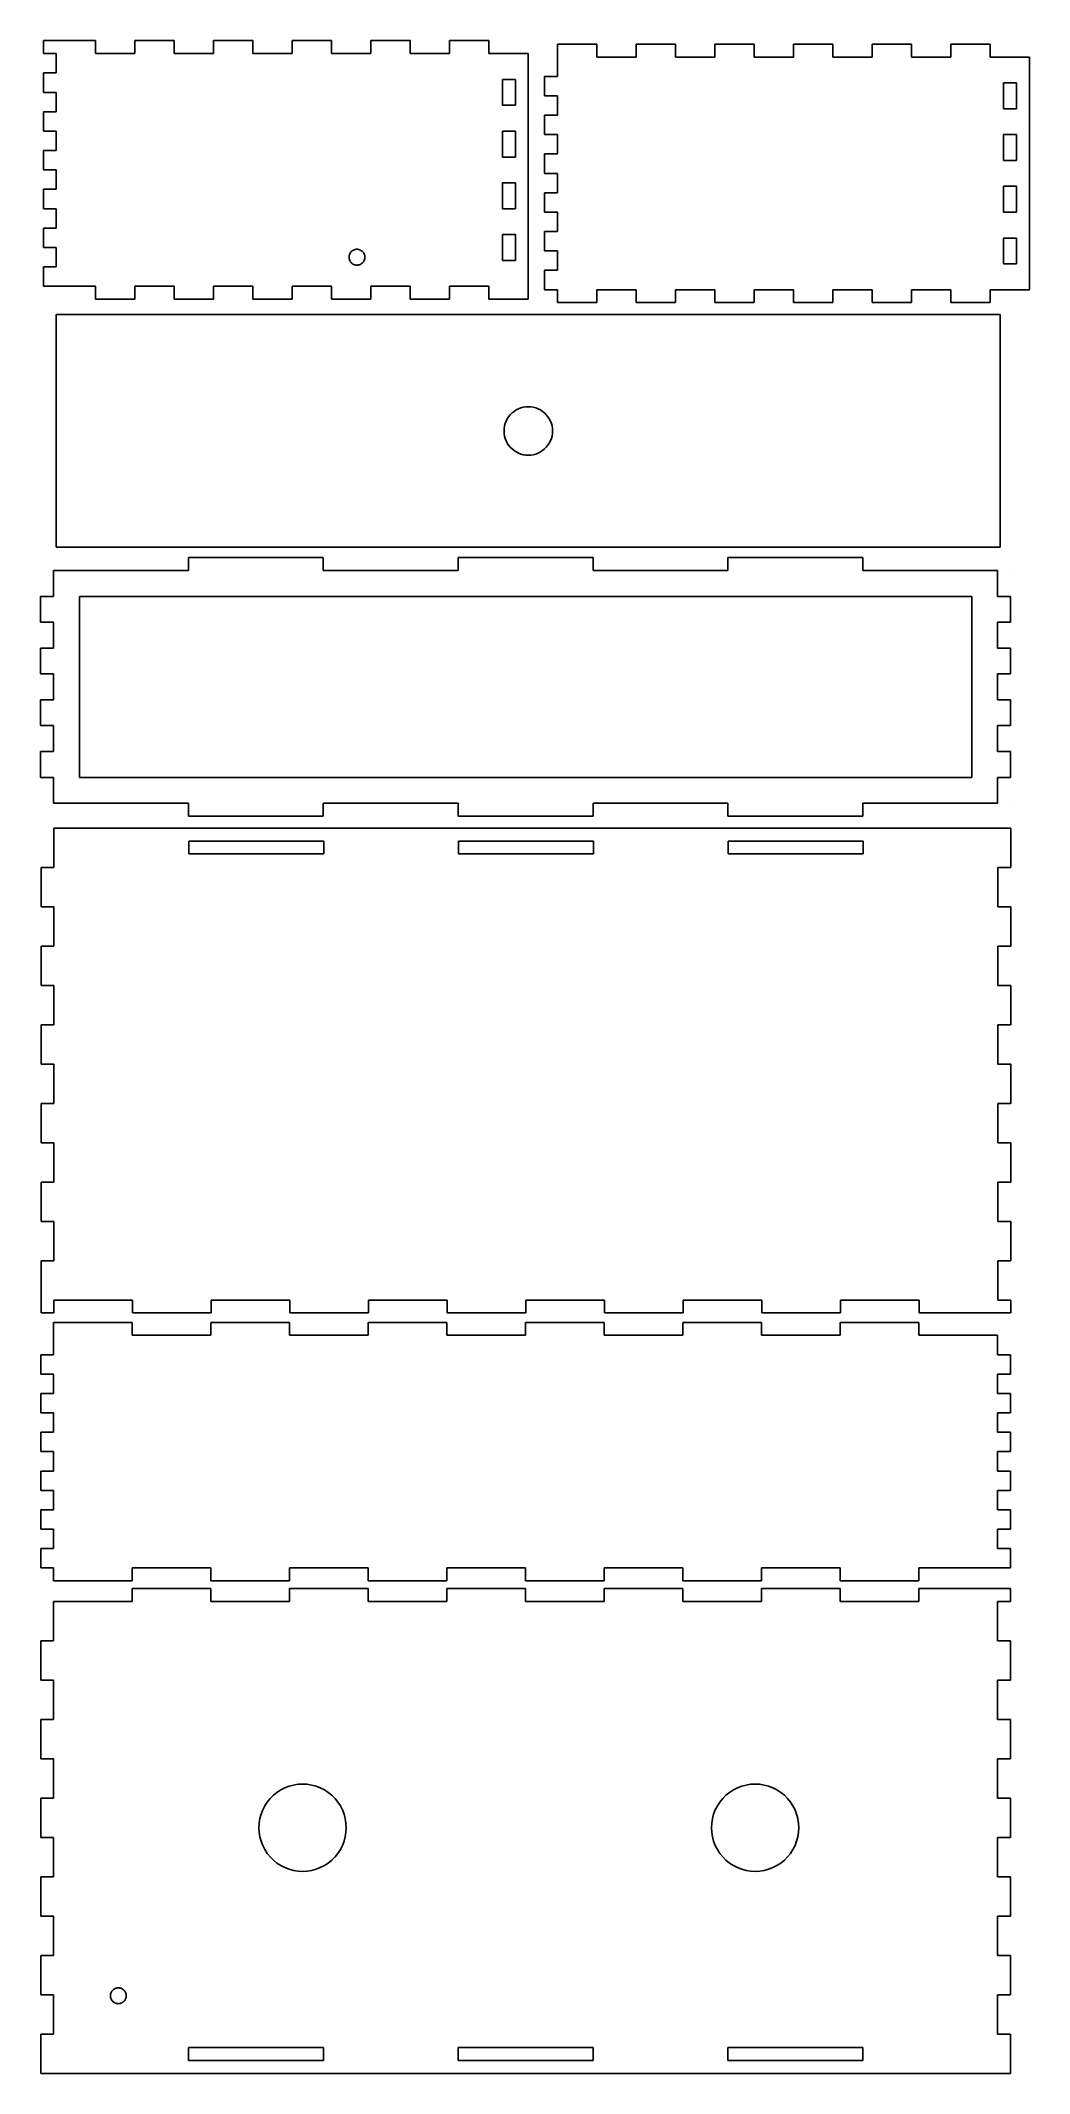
# Model space of a CAD drawing. Extents: x 0 to 306, y 0 to 629.
import ezdxf

# ---------------------------------------------------------------- set-up
doc = ezdxf.new("R2010")
doc.units = 0

msp = doc.modelspace()

# ---------------------------------------------------------------- linework, layer by layer
at = {"layer": 'Layer 1', "color": 7}
for points in [[(16.854871, 629.032331), (0.688188, 629.032331)], [(0.688188, 629.032331), (0.688188, 625.031836)], [(16.854871, 625.031836), (16.854871, 629.032331)], [(41.188199, 629.032331), (29.021455, 629.032331)], [(29.021455, 629.032331), (29.021455, 625.031836)], [(41.188199, 625.031836), (41.188199, 629.032331)], [(65.521368, 629.032331), (53.354783, 629.032331)], [(53.354783, 629.032331), (53.354783, 625.031836)], [(65.521368, 625.031836), (65.521368, 629.032331)], [(89.854802, 629.032331), (77.688217, 629.032331)], [(77.688217, 629.032331), (77.688217, 625.031836)], [(89.854802, 625.031836), (89.854802, 629.032331)], [(114.187971, 629.032331), (102.021387, 629.032331)], [(102.021387, 629.032331), (102.021387, 625.031836)], [(114.187971, 625.031836), (114.187971, 629.032331)], [(138.521141, 629.032331), (126.355085, 629.032331)], [(126.355085, 629.032331), (126.355085, 625.031836)], [(138.521141, 625.031836), (138.521141, 629.032331)], [(0.688188, 625.031836), (4.68818, 625.031836)], [(4.68818, 625.031836), (4.68818, 619.033739)], [(29.021455, 625.031836), (16.854871, 625.031836)], [(53.354783, 625.031836), (41.188199, 625.031836)], [(77.688217, 625.031836), (65.521368, 625.031836)], [(102.021387, 625.031836), (89.854802, 625.031836)], [(126.355085, 625.031836), (114.187971, 625.031836)], [(150.68799, 625.031836), (138.521141, 625.031836)], [(150.68799, 549.033015), (150.68799, 625.031836)], [(171.846691, 627.973767), (159.68, 627.973767)], [(159.68, 627.973767), (159.68, 617.97253)], [(171.846691, 623.973273), (171.846691, 627.973767)], [(184.013275, 623.973273), (171.846691, 623.973273)], [(196.180019, 627.973767), (184.013275, 627.973767)], [(184.013275, 627.973767), (184.013275, 623.973273)], [(196.180019, 623.973273), (196.180019, 627.973767)], [(208.346603, 623.973273), (196.180019, 623.973273)], [(220.513188, 627.973767), (208.346603, 627.973767)], [(208.346603, 627.973767), (208.346603, 623.973273)], [(220.513188, 623.973273), (220.513188, 627.973767)], [(232.680037, 623.973273), (220.513188, 623.973273)], [(244.846622, 627.973767), (232.680037, 627.973767)], [(232.680037, 627.973767), (232.680037, 623.973273)], [(244.846622, 623.973273), (244.846622, 627.973767)], [(257.013207, 623.973273), (244.846622, 623.973273)], [(269.179791, 627.973767), (257.013207, 627.973767)], [(257.013207, 627.973767), (257.013207, 623.973273)], [(269.179791, 623.973273), (269.179791, 627.973767)], [(281.346905, 623.973273), (269.179791, 623.973273)], [(293.512961, 627.973767), (281.346905, 627.973767)], [(281.346905, 627.973767), (281.346905, 623.973273)], [(293.512961, 623.973273), (293.512961, 627.973767)], [(305.67981, 623.973273), (293.512961, 623.973273)], [(305.67981, 551.972301), (305.67981, 623.973273)], [(4.68818, 619.033739), (0.688188, 619.033739)], [(0.688188, 619.033739), (0.688188, 613.032997)], [(142.688058, 609.032502), (142.688058, 617.033492)], [(142.688058, 617.033492), (146.688024, 617.033492)], [(146.688024, 617.033492), (146.688024, 609.032502)], [(159.68, 617.97253), (155.680008, 617.97253)], [(155.680008, 617.97253), (155.680008, 611.974433)], [(0.688188, 613.032997), (4.68818, 613.032997)], [(4.68818, 613.032997), (4.68818, 607.032254)], [(155.680008, 611.974433), (159.68, 611.974433)], [(159.68, 611.974433), (159.68, 605.973691)], [(297.679878, 607.973939), (297.679878, 615.972283)], [(297.679878, 615.972283), (301.679844, 615.972283)], [(301.679844, 615.972283), (301.679844, 607.973939)], [(4.68818, 607.032254), (0.688188, 607.032254)], [(0.688188, 607.032254), (0.688188, 601.031512)], [(146.688024, 609.032502), (142.688058, 609.032502)], [(159.68, 605.973691), (155.680008, 605.973691)], [(155.680008, 605.973691), (155.680008, 599.972949)], [(301.679844, 607.973939), (297.679878, 607.973939)], [(0.688188, 601.031512), (4.68818, 601.031512)], [(4.68818, 601.031512), (4.68818, 595.033415)], [(142.688058, 593.033168), (142.688058, 601.031512)], [(142.688058, 601.031512), (146.688024, 601.031512)], [(146.688024, 601.031512), (146.688024, 593.033168)], [(155.680008, 599.972949), (159.68, 599.972949)], [(159.68, 599.972949), (159.68, 593.974852)], [(297.679878, 591.974604), (297.679878, 599.972949)], [(297.679878, 599.972949), (301.679844, 599.972949)], [(301.679844, 599.972949), (301.679844, 591.974604)], [(4.68818, 595.033415), (0.688188, 595.033415)], [(0.688188, 595.033415), (0.688188, 589.032673)], [(146.688024, 593.033168), (142.688058, 593.033168)], [(159.68, 593.974852), (155.680008, 593.974852)], [(155.680008, 593.974852), (155.680008, 587.97411)], [(301.679844, 591.974604), (297.679878, 591.974604)], [(0.688188, 589.032673), (4.68818, 589.032673)], [(4.68818, 589.032673), (4.68818, 583.03193)], [(142.688058, 577.031188), (142.688058, 585.032178)], [(142.688058, 585.032178), (146.688024, 585.032178)], [(146.688024, 585.032178), (146.688024, 577.031188)], [(155.680008, 587.97411), (159.68, 587.97411)], [(159.68, 587.97411), (159.68, 581.973367)], [(4.68818, 583.03193), (0.688188, 583.03193)], [(0.688188, 583.03193), (0.688188, 577.031188)], [(159.68, 581.973367), (155.680008, 581.973367)], [(155.680008, 581.973367), (155.680008, 575.972625)], [(297.679878, 575.972625), (297.679878, 583.973615)], [(297.679878, 583.973615), (301.679844, 583.973615)], [(301.679844, 583.973615), (301.679844, 575.972625)], [(0.688188, 577.031188), (4.68818, 577.031188)], [(4.68818, 577.031188), (4.68818, 571.033091)], [(146.688024, 577.031188), (142.688058, 577.031188)], [(155.680008, 575.972625), (159.68, 575.972625)], [(159.68, 575.972625), (159.68, 569.974528)], [(301.679844, 575.972625), (297.679878, 575.972625)], [(4.68818, 571.033091), (0.688188, 571.033091)], [(0.688188, 571.033091), (0.688188, 565.032349)], [(142.688058, 561.031854), (142.688058, 569.032844)], [(142.688058, 569.032844), (146.688024, 569.032844)], [(146.688024, 569.032844), (146.688024, 561.031854)], [(159.68, 569.974528), (155.680008, 569.974528)], [(155.680008, 569.974528), (155.680008, 563.973786)], [(297.679878, 559.973291), (297.679878, 567.974281)], [(297.679878, 567.974281), (301.679844, 567.974281)], [(301.679844, 567.974281), (301.679844, 559.973291)], [(0.688188, 565.032349), (4.68818, 565.032349)], [(4.68818, 565.032349), (4.68818, 559.031607)], [(95.238008, 562.031978), (95.251501, 562.288623)], [(95.251501, 561.775332), (95.238008, 562.031978)], [(95.251501, 562.288623), (95.291453, 562.542623)], [(95.291453, 561.523978), (95.251501, 561.775332)], [(95.291453, 562.542623), (95.357864, 562.788685)], [(95.357864, 561.27527), (95.291453, 561.523978)], [(95.357864, 562.788685), (95.449939, 563.029456)], [(95.449939, 561.0345), (95.357864, 561.27527)], [(95.449939, 563.029456), (95.566355, 563.256997)], [(95.566355, 560.806958), (95.449939, 561.0345)], [(95.566355, 563.256997), (95.706055, 563.471309)], [(95.706055, 560.592646), (95.566355, 560.806958)], [(95.706055, 563.471309), (95.867451, 563.672392)], [(95.867451, 560.394209), (95.706055, 560.592646)], [(95.867451, 563.672392), (96.04869, 563.852309)], [(96.04869, 560.211647), (95.867451, 560.394209)], [(96.04869, 563.852309), (96.247921, 564.013704)], [(96.247921, 560.050251), (96.04869, 560.211647)], [(96.247921, 564.013704), (96.463027, 564.153933)], [(96.463027, 559.910022), (96.247921, 560.050251)], [(96.463027, 564.153933), (96.691627, 564.27035)], [(96.691627, 559.793606), (96.463027, 559.910022)], [(96.691627, 564.27035), (96.931074, 564.362954)], [(96.931074, 559.703647), (96.691627, 559.793606)], [(96.931074, 564.362954), (97.178724, 564.4291)], [(97.178724, 564.4291), (97.43193, 564.468787)], [(97.43193, 564.468787), (97.688046, 564.482016)], [(97.688046, 564.482016), (97.944163, 564.468787)], [(97.944163, 564.468787), (98.197368, 564.4291)], [(98.197368, 564.4291), (98.445283, 564.362954)], [(98.445283, 564.362954), (98.684466, 564.27035)], [(98.684466, 559.793606), (98.445283, 559.703647)], [(98.684466, 564.27035), (98.913065, 564.153933)], [(98.913065, 559.910022), (98.684466, 559.793606)], [(98.913065, 564.153933), (99.128171, 564.013704)], [(99.128171, 560.050251), (98.913065, 559.910022)], [(99.128171, 564.013704), (99.327402, 563.852309)], [(99.327402, 560.211647), (99.128171, 560.050251)], [(99.327402, 563.852309), (99.508642, 563.672392)], [(99.508642, 560.394209), (99.327402, 560.211647)], [(99.508642, 563.672392), (99.670037, 563.471309)], [(99.670037, 560.592646), (99.508642, 560.394209)], [(99.670037, 563.471309), (99.809737, 563.256997)], [(99.809737, 560.806958), (99.670037, 560.592646)], [(99.809737, 563.256997), (99.926154, 563.029456)], [(99.926154, 561.0345), (99.809737, 560.806958)], [(99.926154, 563.029456), (100.018229, 562.788685)], [(100.018229, 561.27527), (99.926154, 561.0345)], [(100.018229, 562.788685), (100.084639, 562.542623)], [(100.084639, 561.523978), (100.018229, 561.27527)], [(100.084639, 562.542623), (100.124591, 562.288623)], [(100.124591, 561.775332), (100.084639, 561.523978)], [(100.124591, 562.288623), (100.138085, 562.031978)], [(100.138085, 562.031978), (100.124591, 561.775332)], [(146.688024, 561.031854), (142.688058, 561.031854)], [(155.680008, 563.973786), (159.68, 563.973786)], [(159.68, 563.973786), (159.68, 557.973043)], [(301.679844, 559.973291), (297.679878, 559.973291)], [(4.68818, 559.031607), (0.688188, 559.031607)], [(0.688188, 559.031607), (0.688188, 553.03351)], [(97.178724, 559.637502), (96.931074, 559.703647)], [(97.43193, 559.595168), (97.178724, 559.637502)], [(97.688046, 559.581939), (97.43193, 559.595168)], [(97.944163, 559.595168), (97.688046, 559.581939)], [(98.197368, 559.637502), (97.944163, 559.595168)], [(98.445283, 559.703647), (98.197368, 559.637502)], [(159.68, 557.973043), (155.680008, 557.973043)], [(155.680008, 557.973043), (155.680008, 551.972301)], [(0.688188, 553.03351), (16.854871, 553.03351)], [(16.854871, 553.03351), (16.854871, 549.033015)], [(16.854871, 549.033015), (29.021455, 549.033015)], [(29.021455, 553.03351), (41.188199, 553.03351)], [(29.021455, 549.033015), (29.021455, 553.03351)], [(41.188199, 553.03351), (41.188199, 549.033015)], [(41.188199, 549.033015), (53.354783, 549.033015)], [(53.354783, 549.033015), (53.354783, 553.03351)], [(53.354783, 553.03351), (65.521368, 553.03351)], [(65.521368, 553.03351), (65.521368, 549.033015)], [(65.521368, 549.033015), (77.688217, 549.033015)], [(77.688217, 549.033015), (77.688217, 553.03351)], [(77.688217, 553.03351), (89.854802, 553.03351)], [(89.854802, 553.03351), (89.854802, 549.033015)], [(89.854802, 549.033015), (102.021387, 549.033015)], [(102.021387, 549.033015), (102.021387, 553.03351)], [(102.021387, 553.03351), (114.187971, 553.03351)], [(114.187971, 553.03351), (114.187971, 549.033015)], [(114.187971, 549.033015), (126.355085, 549.033015)], [(126.355085, 549.033015), (126.355085, 553.03351)], [(126.355085, 553.03351), (138.521141, 553.03351)], [(138.521141, 553.03351), (138.521141, 549.033015)], [(138.521141, 549.033015), (150.68799, 549.033015)], [(155.680008, 551.972301), (159.68, 551.972301)], [(159.68, 551.972301), (159.68, 547.974452)], [(159.68, 547.974452), (171.846691, 547.974452)], [(171.846691, 551.972301), (184.013275, 551.972301)], [(171.846691, 547.974452), (171.846691, 551.972301)], [(184.013275, 551.972301), (184.013275, 547.974452)], [(184.013275, 547.974452), (196.180019, 547.974452)], [(196.180019, 547.974452), (196.180019, 551.972301)], [(196.180019, 551.972301), (208.346603, 551.972301)], [(208.346603, 551.972301), (208.346603, 547.974452)], [(208.346603, 547.974452), (220.513188, 547.974452)], [(220.513188, 547.974452), (220.513188, 551.972301)], [(220.513188, 551.972301), (232.680037, 551.972301)], [(232.680037, 551.972301), (232.680037, 547.974452)], [(232.680037, 547.974452), (244.846622, 547.974452)], [(244.846622, 547.974452), (244.846622, 551.972301)], [(244.846622, 551.972301), (257.013207, 551.972301)], [(257.013207, 551.972301), (257.013207, 547.974452)], [(257.013207, 547.974452), (269.179791, 547.974452)], [(269.179791, 547.974452), (269.179791, 551.972301)], [(269.179791, 551.972301), (281.346905, 551.972301)], [(281.346905, 551.972301), (281.346905, 547.974452)], [(281.346905, 547.974452), (293.512961, 547.974452)], [(293.512961, 547.974452), (293.512961, 551.972301)], [(293.512961, 551.972301), (305.67981, 551.972301)], [(296.688164, 544.272), (4.689073, 544.272)], [(4.689073, 544.272), (4.689073, 472.272087)], [(296.688164, 472.272087), (296.688164, 544.272)], [(149.127579, 515.608136), (149.908098, 515.730903)], [(149.908098, 515.730903), (150.688618, 515.771913)], [(150.688618, 515.771913), (151.469138, 515.730903)], [(151.469138, 515.730903), (152.249658, 515.608136)], [(143.227378, 509.056003), (143.349086, 509.831231)], [(143.349086, 509.831231), (143.558106, 510.589526)], [(143.558106, 510.589526), (143.838564, 511.322421)], [(143.838564, 511.322421), (144.187814, 512.021978)], [(144.187814, 512.021978), (144.619084, 512.680525)], [(144.619084, 512.680525), (145.119146, 513.290654)], [(145.119146, 513.290654), (145.669479, 513.845749)], [(145.669479, 513.845749), (146.27802, 514.339725)], [(146.27802, 514.339725), (146.939477, 514.767291)], [(146.939477, 514.767291), (147.637976, 515.123685)], [(147.637976, 515.123685), (148.368225, 515.404936)], [(148.368225, 515.404936), (149.127579, 515.608136)], [(152.249658, 515.608136), (153.009011, 515.404936)], [(153.009011, 515.404936), (153.73926, 515.123685)], [(153.73926, 515.123685), (154.437759, 514.767291)], [(154.437759, 514.767291), (155.099217, 514.339725)], [(155.099217, 514.339725), (155.707758, 513.845749)], [(155.707758, 513.845749), (156.25809, 513.290654)], [(156.25809, 513.290654), (156.758152, 512.680525)], [(156.758152, 512.680525), (157.189423, 512.021978)], [(157.189423, 512.021978), (157.538672, 511.322421)], [(157.538672, 511.322421), (157.81913, 510.589526)], [(157.81913, 510.589526), (158.028151, 509.831231)], [(158.028151, 509.831231), (158.147213, 509.056003)], [(143.18769, 508.272043), (143.227378, 509.056003)], [(143.227378, 507.488084), (143.18769, 508.272043)], [(143.349086, 506.712856), (143.227378, 507.488084)], [(143.558106, 505.954561), (143.349086, 506.712856)], [(143.838564, 505.221666), (143.558106, 505.954561)], [(144.187814, 504.522108), (143.838564, 505.221666)], [(144.619084, 503.863561), (144.187814, 504.522108)], [(145.119146, 503.253433), (144.619084, 503.863561)], [(145.669479, 502.698338), (145.119146, 503.253433)], [(156.25809, 503.253433), (155.707758, 502.698338)], [(156.758152, 503.863561), (156.25809, 503.253433)], [(157.189423, 504.522108), (156.758152, 503.863561)], [(157.538672, 505.221666), (157.189423, 504.522108)], [(157.81913, 505.954561), (157.538672, 505.221666)], [(158.028151, 506.712856), (157.81913, 505.954561)], [(158.147213, 507.488084), (158.028151, 506.712856)], [(158.147213, 509.056003), (158.189546, 508.272043)], [(158.189546, 508.272043), (158.147213, 507.488084)], [(146.27802, 502.204361), (145.669479, 502.698338)], [(146.939477, 501.776795), (146.27802, 502.204361)], [(147.637976, 501.420402), (146.939477, 501.776795)], [(148.368225, 501.13915), (147.637976, 501.420402)], [(149.127579, 500.93595), (148.368225, 501.13915)], [(149.908098, 500.813184), (149.127579, 500.93595)], [(150.688618, 500.772174), (149.908098, 500.813184)], [(151.469138, 500.813184), (150.688618, 500.772174)], [(152.249658, 500.93595), (151.469138, 500.813184)], [(153.009011, 501.13915), (152.249658, 500.93595)], [(153.73926, 501.420402), (153.009011, 501.13915)], [(154.437759, 501.776795), (153.73926, 501.420402)], [(155.099217, 502.204361), (154.437759, 501.776795)], [(155.707758, 502.698338), (155.099217, 502.204361)], [(4.689073, 472.272087), (296.688164, 472.272087)], [(87.282208, 469.097), (45.56276, 469.097)], [(45.56276, 469.097), (45.56276, 465.107009)], [(87.282208, 465.107009), (87.282208, 469.097)], [(170.710519, 469.097), (128.991072, 469.097)], [(128.991072, 469.097), (128.991072, 465.107009)], [(170.710519, 465.107009), (170.710519, 469.097)], [(254.141477, 469.097), (212.422029, 469.097)], [(212.422029, 469.097), (212.422029, 465.107009)], [(254.141477, 465.107009), (254.141477, 469.097)], [(45.56276, 465.107009), (3.843313, 465.107009)], [(3.843313, 465.107009), (3.843313, 457.097023)], [(128.991072, 465.107009), (87.282208, 465.107009)], [(212.422029, 465.107009), (170.710519, 465.107009)], [(295.842403, 465.107009), (254.141477, 465.107009)], [(295.842403, 465.006997), (295.842403, 465.107009)], [(295.860924, 465.006997), (295.842403, 465.006997)], [(295.860924, 457.097023), (295.860924, 465.006997)], [(299.850836, 465.107009), (299.842898, 465.107009)], [(299.842898, 465.107009), (299.842898, 465.097008)], [(299.842898, 465.097008), (299.850836, 465.097008)], [(299.850836, 465.097008), (299.850836, 465.107009)], [(3.843313, 457.097023), (-0.149245, 457.097023)], [(-0.149245, 457.097023), (-0.149245, 449.097012)], [(11.85224, 457.097023), (287.851997, 457.097023)], [(11.85224, 401.097052), (11.85224, 457.097023)], [(287.851997, 457.097023), (287.851997, 401.097052)], [(299.850836, 457.097023), (295.860924, 457.097023)], [(299.850836, 449.097012), (299.850836, 457.097023)], [(-0.149245, 449.097012), (3.843313, 449.097012)], [(3.843313, 449.097012), (3.843313, 441.096975)], [(295.860924, 441.096975), (295.860924, 449.097012)], [(295.860924, 449.097012), (299.850836, 449.097012)], [(3.843313, 441.096975), (-0.149245, 441.096975)], [(-0.149245, 441.096975), (-0.149245, 433.097043)], [(299.850836, 441.096975), (295.860924, 441.096975)], [(299.850836, 433.097043), (299.850836, 441.096975)], [(-0.149245, 433.097043), (3.843313, 433.097043)], [(3.843313, 433.097043), (3.843313, 425.097112)], [(295.860924, 425.097112), (295.860924, 433.097043)], [(295.860924, 433.097043), (299.850836, 433.097043)], [(3.843313, 425.097112), (-0.149245, 425.097112)], [(-0.149245, 425.097112), (-0.149245, 417.09718)], [(299.850836, 425.097112), (295.860924, 425.097112)], [(299.850836, 417.09718), (299.850836, 425.097112)], [(-0.149245, 417.09718), (3.843313, 417.09718)], [(3.843313, 417.09718), (3.843313, 409.096984)], [(295.860924, 409.096984), (295.860924, 417.09718)], [(295.860924, 417.09718), (299.850836, 417.09718)], [(3.843313, 409.096984), (-0.149245, 409.096984)], [(-0.149245, 409.096984), (-0.149245, 401.097052)], [(299.850836, 409.096984), (295.860924, 409.096984)], [(299.850836, 401.097052), (299.850836, 409.096984)], [(-0.149245, 401.097052), (3.843313, 401.097052)], [(3.843313, 401.097052), (3.843313, 393.087067)], [(287.851997, 401.097052), (11.85224, 401.097052)], [(295.860924, 393.107175), (295.860924, 401.097052)], [(295.860924, 401.097052), (299.850836, 401.097052)], [(3.843313, 393.087067), (45.56276, 393.087067)], [(45.56276, 393.087067), (45.56276, 389.097155)], [(87.282208, 389.097155), (87.282208, 393.087067)], [(87.282208, 393.087067), (128.991072, 393.087067)], [(128.991072, 393.087067), (128.991072, 389.097155)], [(170.710519, 389.097155), (170.710519, 393.087067)], [(170.710519, 393.087067), (212.422029, 393.087067)], [(212.422029, 393.087067), (212.422029, 389.097155)], [(254.141477, 389.097155), (254.141477, 393.087067)], [(254.141477, 393.087067), (295.842403, 393.087067)], [(295.842403, 393.087067), (295.842403, 393.107175)], [(295.842403, 393.107175), (295.860924, 393.107175)], [(299.850836, 393.097121), (299.842898, 393.097121)], [(299.842898, 393.097121), (299.842898, 393.087067)], [(299.842898, 393.087067), (299.850836, 393.087067)], [(299.850836, 393.087067), (299.850836, 393.097121)], [(299.968664, 385.39081), (3.968444, 385.39081)], [(3.968444, 385.39081), (3.968444, 373.223961)], [(45.56276, 389.097155), (87.282208, 389.097155)], [(128.991072, 389.097155), (170.710519, 389.097155)], [(212.422029, 389.097155), (254.141477, 389.097155)], [(299.968664, 373.223961), (299.968664, 385.39081)], [(45.683499, 377.390878), (45.683499, 381.390844)], [(45.683499, 381.390844), (87.39739, 381.390844)], [(87.39739, 377.390878), (45.683499, 377.390878)], [(87.39739, 381.390844), (87.39739, 377.390878)], [(129.111281, 377.390878), (129.111281, 381.390844)], [(129.111281, 381.390844), (170.825173, 381.390844)], [(170.825173, 377.390878), (129.111281, 377.390878)], [(170.825173, 381.390844), (170.825173, 377.390878)], [(212.539593, 377.390878), (212.539593, 381.390844)], [(212.539593, 381.390844), (254.253749, 381.390844)], [(254.253749, 377.390878), (212.539593, 377.390878)], [(254.253749, 381.390844), (254.253749, 377.390878)], [(3.968444, 373.223961), (-0.031541, 373.223961)], [(-0.031541, 373.223961), (-0.031541, 361.057905)], [(295.968169, 361.057905), (295.968169, 373.223961)], [(295.968169, 373.223961), (299.968664, 373.223961)], [(-0.031541, 361.057905), (3.968444, 361.057905)], [(3.968444, 361.057905), (3.968444, 348.890791)], [(299.968664, 361.057905), (295.968169, 361.057905)], [(299.968664, 348.890791), (299.968664, 361.057905)], [(3.968444, 348.890791), (-0.031541, 348.890791)], [(-0.031541, 348.890791), (-0.031541, 336.724207)], [(295.968169, 336.724207), (295.968169, 348.890791)], [(295.968169, 348.890791), (299.968664, 348.890791)], [(-0.031541, 336.724207), (3.968444, 336.724207)], [(3.968444, 336.724207), (3.968444, 324.557622)], [(299.968664, 336.724207), (295.968169, 336.724207)], [(299.968664, 324.557622), (299.968664, 336.724207)], [(3.968444, 324.557622), (-0.031541, 324.557622)], [(-0.031541, 324.557622), (-0.031541, 312.391037)], [(295.968169, 312.391037), (295.968169, 324.557622)], [(295.968169, 324.557622), (299.968664, 324.557622)], [(-0.031541, 312.391037), (3.968444, 312.391037)], [(3.968444, 312.391037), (3.968444, 300.224188)], [(299.968664, 312.391037), (295.968169, 312.391037)], [(299.968664, 300.224188), (299.968664, 312.391037)], [(3.968444, 300.224188), (-0.031541, 300.224188)], [(-0.031541, 300.224188), (-0.031541, 288.057603)], [(295.968169, 288.057603), (295.968169, 300.224188)], [(295.968169, 300.224188), (299.968664, 300.224188)], [(-0.031541, 288.057603), (3.968444, 288.057603)], [(3.968444, 288.057603), (3.968444, 275.891019)], [(299.968664, 288.057603), (295.968169, 288.057603)], [(299.968664, 275.891019), (299.968664, 288.057603)], [(3.968444, 275.891019), (-0.031541, 275.891019)], [(-0.031541, 275.891019), (-0.031541, 263.724275)], [(295.968169, 263.724275), (295.968169, 275.891019)], [(295.968169, 275.891019), (299.968664, 275.891019)], [(-0.031541, 263.724275), (3.968444, 263.724275)], [(3.968444, 263.724275), (3.968444, 251.557691)], [(299.968664, 263.724275), (295.968169, 263.724275)], [(299.968664, 251.557691), (299.968664, 263.724275)], [(3.968444, 251.557691), (-0.031541, 251.557691)], [(-0.031541, 251.557691), (-0.031541, 235.391008)], [(295.968169, 239.391), (295.968169, 251.557691)], [(295.968169, 251.557691), (299.968664, 251.557691)], [(3.968444, 235.391008), (3.968444, 239.391)], [(3.968444, 239.391), (28.301454, 239.391)], [(28.301454, 239.391), (28.301454, 235.391008)], [(52.635417, 235.391008), (52.635417, 239.391)], [(52.635417, 239.391), (76.968322, 239.391)], [(76.968322, 239.391), (76.968322, 235.391008)], [(101.301227, 235.391008), (101.301227, 239.391)], [(101.301227, 239.391), (125.63519, 239.391)], [(125.63519, 239.391), (125.63519, 235.391008)], [(149.968359, 235.391008), (149.968359, 239.391)], [(149.968359, 239.391), (174.301264, 239.391)], [(174.301264, 239.391), (174.301264, 235.391008)], [(198.634963, 235.391008), (198.634963, 239.391)], [(198.634963, 239.391), (222.968132, 239.391)], [(222.968132, 239.391), (222.968132, 235.391008)], [(247.301566, 235.391008), (247.301566, 239.391)], [(247.301566, 239.391), (271.634471, 239.391)], [(271.634471, 239.391), (271.634471, 235.391008)], [(299.968664, 239.391), (295.968169, 239.391)], [(299.968664, 235.391008), (299.968664, 239.391)], [(-0.031541, 235.391008), (3.968444, 235.391008)], [(28.301454, 235.391008), (52.635417, 235.391008)], [(76.968322, 235.391008), (101.301227, 235.391008)], [(125.63519, 235.391008), (149.968359, 235.391008)], [(174.301264, 235.391008), (198.634963, 235.391008)], [(222.968132, 235.391008), (247.301566, 235.391008)], [(271.634471, 235.391008), (299.968664, 235.391008)], [(3.868836, 222.482998), (3.868836, 232.482992)], [(3.868836, 232.482992), (28.199889, 232.482992)], [(28.199889, 232.482992), (28.199889, 228.483)], [(28.199889, 228.483), (52.538879, 228.483)], [(52.538879, 228.483), (52.538879, 232.482992)], [(52.538879, 232.482992), (76.869932, 232.482992)], [(76.869932, 232.482992), (76.869932, 228.483)], [(76.869932, 228.483), (101.200984, 228.483)], [(101.200984, 228.483), (101.200984, 232.482992)], [(101.200984, 232.482992), (125.534683, 232.482992)], [(125.534683, 232.482992), (125.534683, 228.483)], [(125.534683, 228.483), (149.868381, 228.483)], [(149.868381, 228.483), (149.868381, 232.482992)], [(149.868381, 232.482992), (174.20208, 232.482992)], [(174.20208, 232.482992), (174.20208, 228.483)], [(174.20208, 228.483), (198.535779, 228.483)], [(198.535779, 228.483), (198.535779, 232.482992)], [(198.535779, 232.482992), (222.869477, 232.482992)], [(222.869477, 232.482992), (222.869477, 228.483)], [(222.869477, 228.483), (247.20053, 228.483)], [(247.20053, 228.483), (247.20053, 232.482992)], [(247.20053, 232.482992), (271.536874, 232.482992)], [(271.536874, 232.482992), (271.536874, 228.483)], [(271.536874, 228.483), (295.867927, 228.483)], [(295.867927, 228.483), (295.867927, 222.482998)], [(-0.131659, 216.483023), (-0.131659, 222.482998)], [(-0.131659, 222.482998), (3.868836, 222.482998)], [(295.867927, 222.482998), (299.868422, 222.482998)], [(299.868422, 222.482998), (299.868422, 216.483023)], [(3.868836, 216.483023), (-0.131659, 216.483023)], [(3.868836, 210.483022), (3.868836, 216.483023)], [(295.867927, 216.483023), (295.867927, 210.483022)], [(299.868422, 216.483023), (295.867927, 216.483023)], [(-0.131659, 204.48302), (-0.131659, 210.483022)], [(-0.131659, 210.483022), (3.868836, 210.483022)], [(295.867927, 210.483022), (299.868422, 210.483022)], [(299.868422, 210.483022), (299.868422, 204.48302)], [(3.868836, 204.48302), (-0.131659, 204.48302)], [(3.868836, 198.482992), (3.868836, 204.48302)], [(299.868422, 204.48302), (295.867927, 204.48302)], [(295.867927, 204.48302), (295.867927, 198.482992)], [(-0.131659, 192.483043), (-0.131659, 198.482992)], [(-0.131659, 198.482992), (3.868836, 198.482992)], [(295.867927, 198.482992), (299.868422, 198.482992)], [(299.868422, 198.482992), (299.868422, 192.483043)], [(3.868836, 192.483043), (-0.131659, 192.483043)], [(3.868836, 186.483095), (3.868836, 192.483043)], [(299.868422, 192.483043), (295.867927, 192.483043)], [(295.867927, 192.483043), (295.867927, 186.483095)], [(-0.131659, 180.483146), (-0.131659, 186.483095)], [(-0.131659, 186.483095), (3.868836, 186.483095)], [(295.867927, 186.483095), (299.868422, 186.483095)], [(299.868422, 186.483095), (299.868422, 180.483146)], [(3.868836, 180.483146), (-0.131659, 180.483146)], [(3.868836, 174.483197), (3.868836, 180.483146)], [(299.868422, 180.483146), (295.867927, 180.483146)], [(295.867927, 180.483146), (295.867927, 174.483197)], [(-0.131659, 168.482984), (-0.131659, 174.483197)], [(-0.131659, 174.483197), (3.868836, 174.483197)], [(295.867927, 174.483197), (299.868422, 174.483197)], [(299.868422, 174.483197), (299.868422, 168.482984)], [(3.868836, 168.482984), (-0.131659, 168.482984)], [(3.868836, 162.483035), (3.868836, 168.482984)], [(299.868422, 168.482984), (295.867927, 168.482984)], [(295.867927, 168.482984), (295.867927, 162.483035)], [(-0.131659, 156.483087), (-0.131659, 162.483035)], [(-0.131659, 162.483035), (3.868836, 162.483035)], [(295.867927, 162.483035), (299.868422, 162.483035)], [(299.868422, 162.483035), (299.868422, 156.483087)], [(3.868836, 156.483087), (-0.131659, 156.483087)], [(3.868836, 152.483121), (3.868836, 156.483087)], [(28.199889, 152.483121), (3.868836, 152.483121)], [(52.538879, 156.483087), (28.199889, 156.483087)], [(28.199889, 156.483087), (28.199889, 152.483121)], [(52.538879, 152.483121), (52.538879, 156.483087)], [(76.869932, 152.483121), (52.538879, 152.483121)], [(101.200984, 156.483087), (76.869932, 156.483087)], [(76.869932, 156.483087), (76.869932, 152.483121)], [(101.200984, 152.483121), (101.200984, 156.483087)], [(125.534683, 152.483121), (101.200984, 152.483121)], [(149.868381, 156.483087), (125.534683, 156.483087)], [(125.534683, 156.483087), (125.534683, 152.483121)], [(149.868381, 152.483121), (149.868381, 156.483087)], [(174.20208, 152.483121), (149.868381, 152.483121)], [(198.535779, 156.483087), (174.20208, 156.483087)], [(174.20208, 156.483087), (174.20208, 152.483121)], [(198.535779, 152.483121), (198.535779, 156.483087)], [(222.869477, 152.483121), (198.535779, 152.483121)], [(247.20053, 156.483087), (222.869477, 156.483087)], [(222.869477, 156.483087), (222.869477, 152.483121)], [(247.20053, 152.483121), (247.20053, 156.483087)], [(271.536874, 152.483121), (247.20053, 152.483121)], [(299.868422, 156.483087), (271.536874, 156.483087)], [(271.536874, 156.483087), (271.536874, 152.483121)], [(3.868291, 133.964309), (3.868291, 146.131)], [(3.868291, 146.131), (28.201989, 146.131)], [(28.201989, 146.131), (28.201989, 150.130992)], [(28.201989, 150.130992), (52.535423, 150.130992)], [(52.535423, 150.130992), (52.535423, 146.131)], [(52.535423, 146.131), (76.868328, 146.131)], [(76.868328, 146.131), (76.868328, 150.130992)], [(76.868328, 150.130992), (101.201233, 150.130992)], [(101.201233, 150.130992), (101.201233, 146.131)], [(101.201233, 146.131), (125.535196, 146.131)], [(125.535196, 146.131), (125.535196, 150.130992)], [(125.535196, 150.130992), (149.868101, 150.130992)], [(149.868101, 150.130992), (149.868101, 146.131)], [(149.868101, 146.131), (174.20127, 146.131)], [(174.20127, 146.131), (174.20127, 150.130992)], [(174.20127, 150.130992), (198.535233, 150.130992)], [(198.535233, 150.130992), (198.535233, 146.131)], [(198.535233, 146.131), (222.868138, 146.131)], [(222.868138, 146.131), (222.868138, 150.130992)], [(222.868138, 150.130992), (247.201043, 150.130992)], [(247.201043, 150.130992), (247.201043, 146.131)], [(247.201043, 146.131), (271.535006, 146.131)], [(271.535006, 146.131), (271.535006, 150.130992)], [(271.535006, 150.130992), (299.868001, 150.130992)], [(295.868016, 146.131), (295.868016, 133.964309)], [(299.868001, 146.131), (295.868016, 146.131)], [(299.868001, 150.130992), (299.868001, 146.131)], [(-0.132204, 121.797725), (-0.132204, 133.964309)], [(-0.132204, 133.964309), (3.868291, 133.964309)], [(295.868016, 133.964309), (299.868001, 133.964309)], [(299.868001, 133.964309), (299.868001, 121.797725)], [(3.868291, 121.797725), (-0.132204, 121.797725)], [(3.868291, 109.630981), (3.868291, 121.797725)], [(299.868001, 121.797725), (295.868016, 121.797725)], [(295.868016, 121.797725), (295.868016, 109.630981)], [(-0.132204, 97.464397), (-0.132204, 109.630981)], [(-0.132204, 109.630981), (3.868291, 109.630981)], [(295.868016, 109.630981), (299.868001, 109.630981)], [(299.868001, 109.630981), (299.868001, 97.464397)], [(3.868291, 97.464397), (-0.132204, 97.464397)], [(3.868291, 85.297812), (3.868291, 97.464397)], [(299.868001, 97.464397), (295.868016, 97.464397)], [(295.868016, 97.464397), (295.868016, 85.297812)], [(75.377403, 88.464077), (74.118252, 87.822463)], [(76.696349, 88.970489), (75.377403, 88.464077)], [(78.061333, 89.336142), (76.696349, 88.970489)], [(79.457273, 89.557069), (78.061333, 89.336142)], [(80.868294, 89.631152), (79.457273, 89.557069)], [(82.279315, 89.557069), (80.868294, 89.631152)], [(83.675255, 89.336142), (82.279315, 89.557069)], [(85.040239, 88.970489), (83.675255, 89.336142)], [(86.359185, 88.464077), (85.040239, 88.970489)], [(87.618335, 87.822463), (86.359185, 88.464077)], [(215.376999, 88.464077), (214.118113, 87.822463)], [(216.69621, 88.970489), (215.376999, 88.464077)], [(218.061194, 89.336142), (216.69621, 88.970489)], [(219.457134, 89.557069), (218.061194, 89.336142)], [(220.868155, 89.631152), (219.457134, 89.557069)], [(222.279176, 89.557069), (220.868155, 89.631152)], [(223.675116, 89.336142), (222.279176, 89.557069)], [(225.0401, 88.970489), (223.675116, 89.336142)], [(226.359046, 88.464077), (225.0401, 88.970489)], [(227.618196, 87.822463), (226.359046, 88.464077)], [(-0.132204, 73.130963), (-0.132204, 85.297812)], [(-0.132204, 85.297812), (3.868291, 85.297812)], [(69.177165, 82.881111), (68.535286, 81.62196)], [(69.946308, 84.066178), (69.177165, 82.881111)], [(70.836365, 85.164462), (69.946308, 84.066178)], [(71.835166, 86.163528), (70.836365, 85.164462)], [(72.933185, 87.052791), (71.835166, 86.163528)], [(74.118252, 87.822463), (72.933185, 87.052791)], [(88.803138, 87.052791), (87.618335, 87.822463)], [(89.901157, 86.163528), (88.803138, 87.052791)], [(90.900223, 85.164462), (89.901157, 86.163528)], [(91.79028, 84.066178), (90.900223, 85.164462)], [(92.559158, 82.881111), (91.79028, 84.066178)], [(93.201301, 81.62196), (92.559158, 82.881111)], [(209.177026, 82.881111), (208.535148, 81.62196)], [(209.946169, 84.066178), (209.177026, 82.881111)], [(210.836226, 85.164462), (209.946169, 84.066178)], [(211.835027, 86.163528), (210.836226, 85.164462)], [(212.933046, 87.052791), (211.835027, 86.163528)], [(214.118113, 87.822463), (212.933046, 87.052791)], [(228.802999, 87.052791), (227.618196, 87.822463)], [(229.901019, 86.163528), (228.802999, 87.052791)], [(230.900084, 85.164462), (229.901019, 86.163528)], [(231.790141, 84.066178), (230.900084, 85.164462)], [(232.559019, 82.881111), (231.790141, 84.066178)], [(233.201162, 81.62196), (232.559019, 82.881111)], [(295.868016, 85.297812), (299.868001, 85.297812)], [(299.868001, 85.297812), (299.868001, 73.130963)], [(67.442294, 77.542091), (67.368211, 76.131069)], [(67.368211, 76.131069), (67.442294, 74.720048)], [(67.663221, 78.937766), (67.442294, 77.542091)], [(68.029404, 80.30275), (67.663221, 78.937766)], [(68.535286, 81.62196), (68.029404, 80.30275)], [(93.707184, 80.30275), (93.201301, 81.62196)], [(94.073367, 78.937766), (93.707184, 80.30275)], [(94.294294, 77.542091), (94.073367, 78.937766)], [(94.368377, 76.131069), (94.294294, 77.542091)], [(94.294294, 74.720048), (94.368377, 76.131069)], [(207.442155, 77.542091), (207.368072, 76.131069)], [(207.368072, 76.131069), (207.442155, 74.720048)], [(207.663082, 78.937766), (207.442155, 77.542091)], [(208.029, 80.30275), (207.663082, 78.937766)], [(208.535148, 81.62196), (208.029, 80.30275)], [(233.707045, 80.30275), (233.201162, 81.62196)], [(234.072963, 78.937766), (233.707045, 80.30275)], [(234.294155, 77.542091), (234.072963, 78.937766)], [(234.367973, 76.131069), (234.294155, 77.542091)], [(234.294155, 74.720048), (234.367973, 76.131069)], [(3.868291, 73.130963), (-0.132204, 73.130963)], [(3.868291, 60.964378), (3.868291, 73.130963)], [(67.442294, 74.720048), (67.663221, 73.324373)], [(67.663221, 73.324373), (68.029404, 71.959389)], [(68.029404, 71.959389), (68.535286, 70.640178)], [(68.535286, 70.640178), (69.177165, 69.381028)], [(69.177165, 69.381028), (69.946308, 68.195961)], [(91.79028, 68.195961), (92.559158, 69.381028)], [(92.559158, 69.381028), (93.201301, 70.640178)], [(93.201301, 70.640178), (93.707184, 71.959389)], [(93.707184, 71.959389), (94.073367, 73.324373)], [(94.073367, 73.324373), (94.294294, 74.720048)], [(207.442155, 74.720048), (207.663082, 73.324373)], [(207.663082, 73.324373), (208.029, 71.959389)], [(208.029, 71.959389), (208.535148, 70.640178)], [(208.535148, 70.640178), (209.177026, 69.381028)], [(209.177026, 69.381028), (209.946169, 68.195961)], [(231.790141, 68.195961), (232.559019, 69.381028)], [(232.559019, 69.381028), (233.201162, 70.640178)], [(233.201162, 70.640178), (233.707045, 71.959389)], [(233.707045, 71.959389), (234.072963, 73.324373)], [(234.072963, 73.324373), (234.294155, 74.720048)], [(299.868001, 73.130963), (295.868016, 73.130963)], [(295.868016, 73.130963), (295.868016, 60.964378)], [(69.946308, 68.195961), (70.836365, 67.097677)], [(70.836365, 67.097677), (71.835166, 66.098611)], [(71.835166, 66.098611), (72.933185, 65.209348)], [(72.933185, 65.209348), (74.118252, 64.439676)], [(74.118252, 64.439676), (75.377403, 63.798327)], [(75.377403, 63.798327), (76.696349, 63.291915)], [(76.696349, 63.291915), (78.061333, 62.925996)], [(78.061333, 62.925996), (79.457273, 62.70507)], [(82.279315, 62.70507), (83.675255, 62.925996)], [(83.675255, 62.925996), (85.040239, 63.291915)], [(85.040239, 63.291915), (86.359185, 63.798327)], [(86.359185, 63.798327), (87.618335, 64.439676)], [(87.618335, 64.439676), (88.803138, 65.209348)], [(88.803138, 65.209348), (89.901157, 66.098611)], [(89.901157, 66.098611), (90.900223, 67.097677)], [(90.900223, 67.097677), (91.79028, 68.195961)], [(209.946169, 68.195961), (210.836226, 67.097677)], [(210.836226, 67.097677), (211.835027, 66.098611)], [(211.835027, 66.098611), (212.933046, 65.209348)], [(212.933046, 65.209348), (214.118113, 64.439676)], [(214.118113, 64.439676), (215.376999, 63.798327)], [(215.376999, 63.798327), (216.69621, 63.291915)], [(216.69621, 63.291915), (218.061194, 62.925996)], [(218.061194, 62.925996), (219.457134, 62.70507)], [(222.279176, 62.70507), (223.675116, 62.925996)], [(223.675116, 62.925996), (225.0401, 63.291915)], [(225.0401, 63.291915), (226.359046, 63.798327)], [(226.359046, 63.798327), (227.618196, 64.439676)], [(227.618196, 64.439676), (228.802999, 65.209348)], [(228.802999, 65.209348), (229.901019, 66.098611)], [(229.901019, 66.098611), (230.900084, 67.097677)], [(230.900084, 67.097677), (231.790141, 68.195961)], [(-0.132204, 48.797793), (-0.132204, 60.964378)], [(-0.132204, 60.964378), (3.868291, 60.964378)], [(79.457273, 62.70507), (80.868294, 62.630986)], [(80.868294, 62.630986), (82.279315, 62.70507)], [(219.457134, 62.70507), (220.868155, 62.630986)], [(220.868155, 62.630986), (222.279176, 62.70507)], [(295.868016, 60.964378), (299.868001, 60.964378)], [(299.868001, 60.964378), (299.868001, 48.797793)], [(3.868291, 48.797793), (-0.132204, 48.797793)], [(3.868291, 36.631209), (3.868291, 48.797793)], [(299.868001, 48.797793), (295.868016, 48.797793)], [(295.868016, 48.797793), (295.868016, 36.631209)], [(-0.132204, 24.464095), (-0.132204, 36.631209)], [(-0.132204, 36.631209), (3.868291, 36.631209)], [(295.868016, 36.631209), (299.868001, 36.631209)], [(299.868001, 36.631209), (299.868001, 24.464095)], [(21.746164, 25.356269), (21.629748, 25.128198)], [(21.886393, 25.57111), (21.746164, 25.356269)], [(22.047789, 25.770077), (21.886393, 25.57111)], [(22.230351, 25.95211), (22.047789, 25.770077)], [(22.428788, 26.113241), (22.230351, 25.95211)], [(22.643101, 26.253205), (22.428788, 26.113241)], [(22.870642, 26.369093), (22.643101, 26.253205)], [(23.111412, 26.461167), (22.870642, 26.369093)], [(23.36012, 26.527049), (23.111412, 26.461167)], [(23.611474, 26.568059), (23.36012, 26.527049)], [(23.86812, 26.581024), (23.611474, 26.568059)], [(24.124765, 26.568059), (23.86812, 26.581024)], [(24.376119, 26.527049), (24.124765, 26.568059)], [(24.624827, 26.461167), (24.376119, 26.527049)], [(24.865598, 26.369093), (24.624827, 26.461167)], [(25.093139, 26.253205), (24.865598, 26.369093)], [(25.307451, 26.113241), (25.093139, 26.253205)], [(25.508534, 25.95211), (25.307451, 26.113241)], [(25.688451, 25.770077), (25.508534, 25.95211)], [(25.849846, 25.57111), (25.688451, 25.770077)], [(25.990075, 25.356269), (25.849846, 25.57111)], [(26.106492, 25.128198), (25.990075, 25.356269)], [(3.868291, 24.464095), (-0.132204, 24.464095)], [(3.868291, 12.298039), (3.868291, 24.464095)], [(21.43131, 24.387101), (21.418081, 24.13125)], [(21.418081, 24.13125), (21.43131, 23.875133)], [(21.473644, 24.640043), (21.43131, 24.387101)], [(21.43131, 23.875133), (21.473644, 23.622192)], [(21.537144, 24.888221), (21.473644, 24.640043)], [(21.473644, 23.622192), (21.537144, 23.374278)], [(21.629748, 25.128198), (21.537144, 24.888221)], [(21.537144, 23.374278), (21.629748, 23.134036)], [(21.629748, 23.134036), (21.746164, 22.90623)], [(21.746164, 22.90623), (21.886393, 22.691124)], [(21.886393, 22.691124), (22.047789, 22.492158)], [(22.047789, 22.492158), (22.230351, 22.310125)], [(22.230351, 22.310125), (22.428788, 22.149258)], [(22.428788, 22.149258), (22.643101, 22.009029)], [(22.643101, 22.009029), (22.870642, 21.893142)], [(22.870642, 21.893142), (23.111412, 21.801067)], [(23.111412, 21.801067), (23.36012, 21.735186)], [(23.36012, 21.735186), (23.611474, 21.694176)], [(23.611474, 21.694176), (23.86812, 21.681211)], [(23.86812, 21.681211), (24.124765, 21.694176)], [(24.124765, 21.694176), (24.376119, 21.735186)], [(24.376119, 21.735186), (24.624827, 21.801067)], [(24.624827, 21.801067), (24.865598, 21.893142)], [(24.865598, 21.893142), (25.093139, 22.009029)], [(25.093139, 22.009029), (25.307451, 22.149258)], [(25.307451, 22.149258), (25.508534, 22.310125)], [(25.508534, 22.310125), (25.688451, 22.492158)], [(25.688451, 22.492158), (25.849846, 22.691124)], [(25.849846, 22.691124), (25.990075, 22.90623)], [(25.990075, 22.90623), (26.106492, 23.134036)], [(26.199096, 24.888221), (26.106492, 25.128198)], [(26.106492, 23.134036), (26.199096, 23.374278)], [(26.265242, 24.640043), (26.199096, 24.888221)], [(26.199096, 23.374278), (26.265242, 23.622192)], [(26.304929, 24.387101), (26.265242, 24.640043)], [(26.265242, 23.622192), (26.304929, 23.875133)], [(26.318158, 24.13125), (26.304929, 24.387101)], [(26.304929, 23.875133), (26.318158, 24.13125)], [(299.868001, 24.464095), (295.868016, 24.464095)], [(295.868016, 24.464095), (295.868016, 12.298039)], [(-0.132204, 0.13119), (-0.132204, 12.298039)], [(-0.132204, 12.298039), (3.868291, 12.298039)], [(87.297396, 8.131122), (45.58324, 8.131122)], [(45.58324, 8.131122), (45.58324, 4.131156)], [(87.297396, 4.131156), (87.297396, 8.131122)], [(170.725179, 8.131122), (129.011287, 8.131122)], [(129.011287, 8.131122), (129.011287, 4.131156)], [(170.725179, 4.131156), (170.725179, 8.131122)], [(254.154019, 8.131122), (212.43907, 8.131122)], [(212.43907, 8.131122), (212.43907, 4.131156)], [(254.154019, 4.131156), (254.154019, 8.131122)], [(295.868016, 12.298039), (299.868001, 12.298039)], [(299.868001, 12.298039), (299.868001, 0.13119)], [(299.868001, 0.13119), (-0.132204, 0.13119)], [(45.58324, 4.131156), (87.297396, 4.131156)], [(129.011287, 4.131156), (170.725179, 4.131156)], [(212.43907, 4.131156), (254.154019, 4.131156)]]:
    msp.add_lwpolyline(points, dxfattribs=at)

doc.saveas('drawing.dxf')
